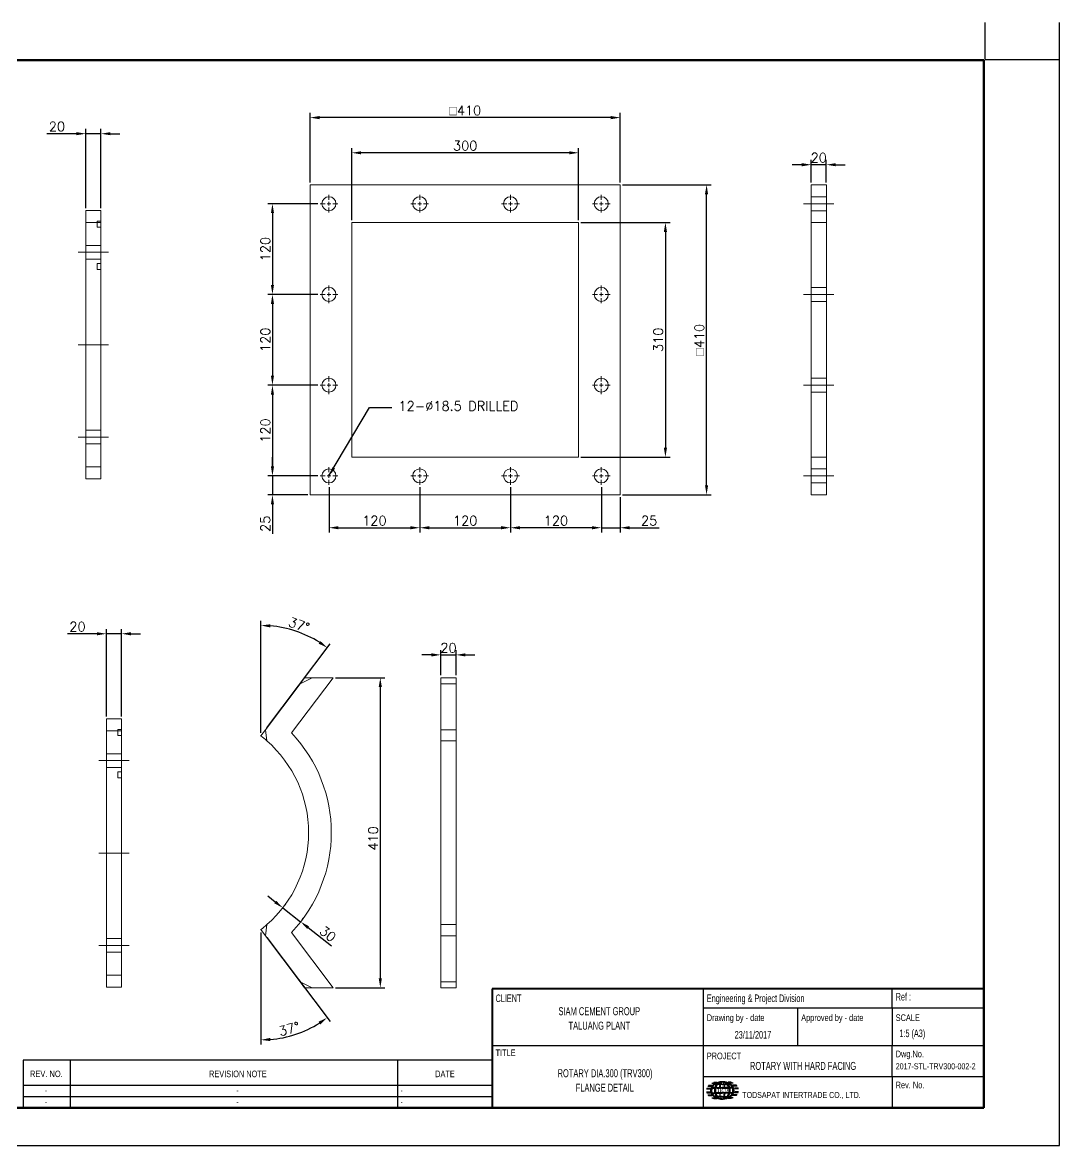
# Model space of a CAD drawing. Header units: millimetres. Extents: x -896 to 1204, y -265 to 1220.
# Drawn here: x -167 to 1204, y -265 to 1220 of the extents above; entities that cross this region are included whole.
import ezdxf

# ---------------------------------------------------------------- set-up
doc = ezdxf.new("R2010")
doc.units = ezdxf.units.MM
doc.header["$LTSCALE"] = 12
doc.header["$MEASUREMENT"] = 0
doc.header["$PDSIZE"] = -3
doc.linetypes.add('SLD-Center', pattern=[19.05, 15.24, -1.27, 1.27, -1.27])
doc.linetypes.add('SLD-Solid', pattern=[0])
doc.layers.get('0').update_dxf_attribs({"color": 6})
for name, color, linetype in [('Frame', 7, 'Continuous'), ('Frame-title', 6, 'Continuous'), ('Layer1', 5, 'Continuous'), ('Layer2', 1, 'Continuous'), ('SLD-0', 8, 'SLD-Solid'), ('text', 4, 'Continuous'), ('text-title', 7, 'Continuous')]:
    doc.layers.add(name, color=color, linetype=linetype)
doc.styles.add('SLDTEXTSTYLE1', font='TXT', dxfattribs={"width": 0.695402})
doc.styles.add('SLDTEXTSTYLE2', font='TXT', dxfattribs={"width": 0.7})
doc.styles.get("Standard").update_dxf_attribs({"font": 'romans.shx'})
doc.dimstyles.new('ISO-25', dxfattribs={"dimtxt": 2.5, "dimasz": 2.5, "dimexe": 1.25, "dimexo": 0.625, "dimtad": 1, "dimtxsty": 'Standard', "dimcen": 2.5, "dimadec": 0, "dimazin": 0, "dimtfac": 1, "dimtmove": 0, "dimatfit": 3, "dimfxl": 0, "dimarcsym": 0})

# ---------------------------------------------------------------- blocks, each defined once
blk = doc.blocks.new('A$C423238B9')
at = {"layer": 'Layer1'}
for p, q in [((10.2, 29), (17, 29)), ((10.2, 23.5), (17, 23.5)), ((10.3, 29.7), (17.2, 29.7)), ((10.3, 22.8), (17.2, 22.8)), ((10.6, 30.4), (17.4, 30.4)), ((10.6, 22), (17.4, 22)), ((12.8, 34.5), (19.6, 34.5)), ((13.4, 35.1), (20.1, 35.1)), ((14, 35.9), (20.8, 35.9)), ((20, 40.1), (26.3, 40.1)), ((21.7, 40.8), (27.8, 40.8)), ((23.8, 41.5), (29.5, 41.5)), ((56.4, 41.5), (50.7, 41.5)), ((58.5, 40.8), (52.4, 40.8)), ((60.2, 40.1), (53.9, 40.1)), ((66.2, 35.9), (59.4, 35.9)), ((66.9, 35.1), (60.1, 35.1)), ((67.4, 34.5), (60.6, 34.5)), ((69.6, 30.4), (62.8, 30.4)), ((69.6, 22), (62.8, 22)), ((69.9, 29.7), (63, 29.7)), ((69.9, 22.8), (63, 22.8)), ((70, 29), (63.2, 29)), ((70, 23.5), (63.2, 23.5)), ((12.8, 18), (19.6, 18)), ((13.4, 17.3), (20.1, 17.3)), ((14, 16.5), (20.8, 16.5)), ((20, 12.3), (26.3, 12.3)), ((21.7, 11.6), (27.8, 11.6)), ((23.8, 10.9), (29.5, 10.9)), ((56.4, 10.9), (50.7, 10.9)), ((58.5, 11.6), (52.4, 11.6)), ((60.2, 12.3), (53.9, 12.3)), ((66.2, 16.5), (59.4, 16.5)), ((66.9, 17.3), (60.1, 17.3)), ((67.4, 18), (60.6, 18))]:
    blk.add_line(p, q, dxfattribs=at)
at = {"layer": 'Layer2'}
for p, q in [((20.5, 30.7), (25.9, 30.7)), ((20.5, 21.7), (25.9, 21.7)), ((20.8, 31.5), (26.1, 31.5)), ((29.2, 37.3), (25.1, 37.3)), ((29.9, 38.1), (26, 38.1)), ((39.7, 30.7), (27.4, 30.7)), ((39.7, 21.7), (27.4, 21.7)), ((27.4, 21.7), (39.7, 21.7)), ((27.6, 31.5), (34.9, 31.5)), ((36, 37.3), (30.3, 37.3)), ((36.2, 38.1), (30.9, 38.1)), ((35.7, 31.5), (39.7, 31.5)), ((39.7, 37.3), (36.5, 37.3)), ((39.7, 38.1), (36.7, 38.1)), ((39.7, 38.1), (42.7, 38.1)), ((39.7, 37.3), (42.9, 37.3)), ((43.8, 31.5), (39.7, 31.5)), ((39.7, 30.7), (52.1, 30.7)), ((39.7, 21.7), (52.1, 21.7)), ((52.1, 21.7), (39.7, 21.7)), ((43.3, 38.1), (48.6, 38.1)), ((43.5, 37.3), (49.1, 37.3)), ((51.9, 31.5), (44.6, 31.5)), ((49.6, 38.1), (53.5, 38.1)), ((50.2, 37.3), (54.4, 37.3)), ((58.7, 31.5), (53.3, 31.5)), ((59, 30.7), (53.5, 30.7)), ((59, 21.7), (53.5, 21.7)), ((20.8, 20.9), (26.1, 20.9)), ((29.2, 15.1), (25.1, 15.1)), ((29.9, 14.3), (26, 14.3)), ((27.6, 20.9), (34.9, 20.9)), ((36, 15.1), (30.3, 15.1)), ((36.2, 14.3), (30.9, 14.3)), ((35.7, 20.9), (39.7, 20.9)), ((39.7, 15.1), (36.5, 15.1)), ((39.7, 14.3), (36.7, 14.3)), ((43.8, 20.9), (39.7, 20.9)), ((39.7, 15.1), (42.9, 15.1)), ((39.7, 14.3), (42.7, 14.3)), ((43.3, 14.3), (48.6, 14.3)), ((43.5, 15.1), (49.1, 15.1)), ((51.9, 20.9), (44.6, 20.9)), ((49.6, 14.3), (53.5, 14.3)), ((50.2, 15.1), (54.4, 15.1)), ((58.7, 20.9), (53.3, 20.9))]:
    blk.add_line(p, q, dxfattribs=at)
for major_axis, ratio, start_param, end_param in [((-20, 0), 0.81474, 9.753125299455156, 16.03631060663474), ((-20, 0), 0.81474, 10.239118, 16.522303), ((0, 16.3), 0.879437, 11.323922, 17.607107), ((0, 16.3), 0.879437, 10.7148782070303, 16.99806351420989), ((0, 16.3), 0.879437, 11.8099142296908, 18.09309953687039), ((-0.1, 16.3), 0.262552, 0.065545, 0.753571), ((0, -16.3), 0.314277, 2.385136, 3.069213), ((0, 16.3), 0.879437, 7.573286, 8.134678), ((0, 16.3), 0.879437, 7.103736, 7.525634), ((-0.1, 16.3), 0.262552, 0.817837, 1.240529), ((0, -16.3), 0.314277, 1.899144, 2.321042), ((-20, 0), 0.81474, 9.144082, 9.705474), ((20, 0), 0.81474, 10.239118, 10.995574), ((0, 16.3), 0.879437, 8.182329, 8.604227), ((0, 16.3), 0.879437, 2.385136, 3.141593), ((0, 16.3), 0.314277, 1.899144, 2.321042), ((0, 16.3), 0.314277, 2.385136, 3.069213), ((0.1, -16.3), 0.262552, 0.065545, 0.753571), ((0.1, -16.3), 0.262552, 0.817837, 1.240529), ((0, 16.3), 0.879437, 10.245329, 10.667227), ((-20, 0), 0.81474, 8.674533, 9.096431)]:
    blk.add_ellipse((39.7, 26.2), major_axis=major_axis, ratio=ratio, start_param=start_param, end_param=end_param, dxfattribs=at)
at = {"layer": 'Layer2', "extrusion": (0, 0, -1)}
blk.add_ellipse((39.7, 26.2), major_axis=(-22.2, 0), ratio=0.733333, dxfattribs=at)
for major_axis, ratio, start_param, end_param in [((0, 16.3), 0.787941, 7.573286, 13.856471), ((0, 16.3), 0.787941, 7.573286, 13.856471), ((0, 16.3), 0.787941, 5.526729, 11.809914), ((0, 16.3), 0.787941, 7.103736389987955, 13.38692169716754), ((0, 16.3), 0.787941, 7.103736389987955, 13.38692169716754), ((20, 0), 0.81474, 10.239118, 10.995574), ((0, -16.3), 0.314277, 2.385136, 3.069213), ((0.1, 16.3), 0.262552, 0.065545, 0.753571), ((20, 0), 0.81474, 9.144082, 9.705474), ((20, 0), 0.81474, 9.753125, 10.175023), ((0, 16.3), 0.787941, 10.714878, 11.27627), ((0, 16.3), 0.787941, 10.714878, 11.27627), ((0, 16.3), 0.787941, 11.323922, 11.74582), ((0, -16.3), 0.314277, 1.899144, 2.321042), ((0.1, 16.3), 0.262552, 0.817837, 1.240529), ((20, 0), 0.81474, 8.674533, 9.096431), ((0, 16.3), 0.787941, 10.245329, 10.667227), ((0, 16.3), 0.787941, 10.245329, 10.667227), ((0, 16.3), 0.787941, 8.668322, 10.181234), ((0, 16.3), 0.787941, 8.668322, 10.181234), ((-0.1, -16.3), 0.262552, 0.817837, 1.240529), ((-0.1, -16.3), 0.262552, 0.065545, 0.753571), ((-20, 0), 0.81474, 10.239118, 10.995574), ((0, 16.3), 0.314277, 2.385136, 3.069213), ((0, 16.3), 0.314277, 1.899144, 2.321042), ((0, 16.3), 0.787941, 8.182329, 8.604227), ((0, 16.3), 0.787941, 8.182329, 8.604227)]:
    blk.add_ellipse((39.7, 26.2), major_axis=major_axis, ratio=ratio, start_param=start_param, end_param=end_param, dxfattribs=at)
at = {"layer": 'text', "color": 5, "insert": (40.1, 26.3), "char_height": 5.933, "attachment_point": 5}
blk.add_mtext('{\\fTimes New Roman|b0|i0|c0|p18;TICO}', dxfattribs=at)
blk = doc.blocks.new('SW_NOTE_46')
at = {"color": 0, "linetype": 'Continuous', "lineweight": 0, "char_height": 2.1167, "attachment_point": 2, "style": 'SLDTEXTSTYLE2'}
for s, insert in [('SIAM CEMENT GROUP', (11.38, 2.73)), ('TALUANG PLANT', (11.4, -1.09))]:
    blk.add_mtext(s, dxfattribs=dict(at, insert=insert))
blk = doc.blocks.new('*D39')
at = {"color": 0, "linetype": 'SLD-Solid', "lineweight": -2}
for p, q in [((-95.8, 1072.9), (-134.8, 1072.9)), ((-83.3, 974.6), (-83.3, 1079.2)), ((-63.3, 1072.9), (-83.3, 1072.9)), ((-63.3, 974.6), (-63.3, 1079.2)), ((-50.8, 1072.9), (-38.3, 1072.9))]:
    blk.add_line(p, q, dxfattribs=at)
at = {"color": 0, "linetype": 'SLD-Solid'}
for points in [[(-95.8, 1075), (-95.8, 1070.9), (-83.3, 1072.9)], [(-50.8, 1075), (-50.8, 1070.9), (-63.3, 1072.9)]]:
    blk.add_solid(points, dxfattribs=at)
at = {"layer": 'Defpoints', "color": 0, "linetype": 'SLD-Solid'}
for p in [(-83.3, 1072.9), (-83.3, 971.4), (-63.3, 971.4)]:
    blk.add_point(p, dxfattribs=at)
at = {"color": 7, "linetype": 'SLD-Solid', "lineweight": 0, "insert": (-121.5, 1088.6), "char_height": 12.5, "attachment_point": 2}
blk.add_mtext('20', dxfattribs=at)
blk = doc.blocks.new('*D47')
at = {"color": 0, "linetype": 'SLD-Solid', "lineweight": -2}
for p, q in [((-56.1, 302.4), (-56.1, 417.9)), ((-36.1, 302.4), (-36.1, 417.9)), ((-68.6, 411.7), (-107.6, 411.7)), ((-36.1, 411.7), (-56.1, 411.7)), ((-23.6, 411.7), (-11.1, 411.7))]:
    blk.add_line(p, q, dxfattribs=at)
at = {"color": 0, "linetype": 'SLD-Solid'}
for points in [[(-68.6, 413.8), (-68.6, 409.6), (-56.1, 411.7)], [(-23.6, 413.8), (-23.6, 409.6), (-36.1, 411.7)]]:
    blk.add_solid(points, dxfattribs=at)
at = {"layer": 'Defpoints', "color": 0, "linetype": 'SLD-Solid'}
for p in [(-36.1, 411.7), (-56.1, 299.3), (-36.1, 299.3)]:
    blk.add_point(p, dxfattribs=at)
at = {"color": 7, "linetype": 'SLD-Solid', "lineweight": 0, "insert": (-94.3, 427.3), "char_height": 12.5, "attachment_point": 2}
blk.add_mtext('20', dxfattribs=at)
blk = doc.blocks.new('*D48')
at = {"color": 0, "linetype": 'SLD-Solid', "lineweight": -2}
for p, q in [((213.2, 1008.5), (213.2, 1100.4)), ((623.2, 1008.5), (623.2, 1100.4)), ((610.7, 1094.2), (225.7, 1094.2))]:
    blk.add_line(p, q, dxfattribs=at)
at = {"color": 0, "linetype": 'SLD-Solid'}
for points in [[(225.7, 1096.3), (225.7, 1092.1), (213.2, 1094.2)], [(610.7, 1096.3), (610.7, 1092.1), (623.2, 1094.2)]]:
    blk.add_solid(points, dxfattribs=at)
at = {"layer": 'Defpoints', "color": 0, "linetype": 'SLD-Solid'}
for p in [(213.2, 1094.2), (213.2, 1005.4), (623.2, 1005.4)]:
    blk.add_point(p, dxfattribs=at)
at = {"color": 7, "linetype": 'SLD-Solid', "lineweight": 0, "insert": (418.2, 1109.9), "char_height": 12.5, "attachment_point": 2}
blk.add_mtext('{\\fGDT;o}410', dxfattribs=at)
blk = doc.blocks.new('*D49')
at = {"color": 0, "linetype": 'SLD-Solid', "lineweight": -2}
for p, q in [((268.2, 958.5), (268.2, 1053.9)), ((555.7, 1047.7), (280.7, 1047.7)), ((568.2, 958.5), (568.2, 1053.9))]:
    blk.add_line(p, q, dxfattribs=at)
at = {"color": 0, "linetype": 'SLD-Solid'}
for points in [[(280.7, 1049.7), (280.7, 1045.6), (268.2, 1047.7)], [(555.7, 1049.7), (555.7, 1045.6), (568.2, 1047.7)]]:
    blk.add_solid(points, dxfattribs=at)
at = {"layer": 'Defpoints', "color": 0, "linetype": 'SLD-Solid'}
for p in [(268.2, 1047.7), (268.2, 955.4), (568.2, 955.4)]:
    blk.add_point(p, dxfattribs=at)
at = {"color": 7, "linetype": 'SLD-Solid', "lineweight": 0, "insert": (418.2, 1063.3), "char_height": 12.5, "attachment_point": 2}
blk.add_mtext('300', dxfattribs=at)
blk = doc.blocks.new('*D50')
at = {"color": 0, "linetype": 'SLD-Solid', "lineweight": -2}
for p, q in [((571.3, 955.4), (689.1, 955.4)), ((682.9, 942.9), (682.9, 657.9)), ((571.3, 645.4), (689.1, 645.4))]:
    blk.add_line(p, q, dxfattribs=at)
at = {"color": 0, "linetype": 'SLD-Solid'}
for points in [[(680.8, 942.9), (685, 942.9), (682.9, 955.4)], [(680.8, 657.9), (685, 657.9), (682.9, 645.4)]]:
    blk.add_solid(points, dxfattribs=at)
at = {"layer": 'Defpoints', "color": 0, "linetype": 'SLD-Solid'}
for p in [(568.2, 955.4), (568.2, 645.4), (682.9, 645.4)]:
    blk.add_point(p, dxfattribs=at)
at = {"color": 7, "linetype": 'SLD-Solid', "lineweight": 0, "insert": (667.2, 800.4), "char_height": 12.5, "attachment_point": 2, "rotation": 90}
blk.add_mtext('310', dxfattribs=at)
blk = doc.blocks.new('*D51')
at = {"color": 0, "linetype": 'SLD-Solid', "lineweight": -2}
for p, q in [((598.2, 605.5), (598.2, 545.6)), ((623.2, 592.3), (623.2, 545.6)), ((585.7, 551.9), (573.2, 551.9)), ((598.2, 551.9), (623.2, 551.9)), ((635.7, 551.9), (674.7, 551.9))]:
    blk.add_line(p, q, dxfattribs=at)
at = {"color": 0, "linetype": 'SLD-Solid'}
for points in [[(585.7, 554), (585.7, 549.8), (598.2, 551.9)], [(635.7, 554), (635.7, 549.8), (623.2, 551.9)]]:
    blk.add_solid(points, dxfattribs=at)
at = {"layer": 'Defpoints', "color": 0, "linetype": 'SLD-Solid'}
for p in [(598.2, 608.6), (623.2, 595.4), (598.2, 551.9)]:
    blk.add_point(p, dxfattribs=at)
at = {"color": 7, "linetype": 'SLD-Solid', "lineweight": 0, "insert": (661.4, 567.5), "char_height": 12.5, "attachment_point": 2}
blk.add_mtext('25', dxfattribs=at)
blk = doc.blocks.new('*D52')
at = {"color": 0, "linetype": 'SLD-Solid', "lineweight": -2}
for p, q in [((163.4, 632.9), (163.4, 645.4)), ((223.3, 620.4), (157.2, 620.4)), ((163.4, 620.4), (163.4, 595.4)), ((210.1, 595.4), (157.2, 595.4)), ((163.4, 582.9), (163.4, 543.9))]:
    blk.add_line(p, q, dxfattribs=at)
at = {"color": 0, "linetype": 'SLD-Solid'}
for points in [[(161.4, 632.9), (165.5, 632.9), (163.4, 620.4)], [(161.4, 582.9), (165.5, 582.9), (163.4, 595.4)]]:
    blk.add_solid(points, dxfattribs=at)
at = {"layer": 'Defpoints', "color": 0, "linetype": 'SLD-Solid'}
for p in [(226.4, 620.4), (163.4, 595.4), (213.2, 595.4)]:
    blk.add_point(p, dxfattribs=at)
at = {"color": 7, "linetype": 'SLD-Solid', "lineweight": 0, "insert": (147.8, 557.1), "char_height": 12.5, "attachment_point": 2, "rotation": 90}
blk.add_mtext('25', dxfattribs=at)
blk = doc.blocks.new('*D53')
at = {"color": 0, "linetype": 'SLD-Solid', "lineweight": -2}
for p, q in [((478.2, 605.5), (478.2, 545.6)), ((598.2, 605.5), (598.2, 545.6)), ((585.7, 551.9), (490.7, 551.9))]:
    blk.add_line(p, q, dxfattribs=at)
at = {"color": 0, "linetype": 'SLD-Solid'}
for points in [[(490.7, 554), (490.7, 549.8), (478.2, 551.9)], [(585.7, 554), (585.7, 549.8), (598.2, 551.9)]]:
    blk.add_solid(points, dxfattribs=at)
at = {"layer": 'Defpoints', "color": 0, "linetype": 'SLD-Solid'}
for p in [(478.2, 608.6), (598.2, 608.6), (478.2, 551.9)]:
    blk.add_point(p, dxfattribs=at)
at = {"color": 7, "linetype": 'SLD-Solid', "lineweight": 0, "insert": (538.2, 567.5), "char_height": 12.5, "attachment_point": 2}
blk.add_mtext('120', dxfattribs=at)
blk = doc.blocks.new('*D54')
at = {"color": 0, "linetype": 'SLD-Solid', "lineweight": -2}
for p, q in [((358.2, 605.5), (358.2, 545.6)), ((478.2, 605.5), (478.2, 545.6)), ((370.7, 551.9), (465.7, 551.9))]:
    blk.add_line(p, q, dxfattribs=at)
at = {"color": 0, "linetype": 'SLD-Solid'}
for points in [[(370.7, 554), (370.7, 549.8), (358.2, 551.9)], [(465.7, 554), (465.7, 549.8), (478.2, 551.9)]]:
    blk.add_solid(points, dxfattribs=at)
at = {"layer": 'Defpoints', "color": 0, "linetype": 'SLD-Solid'}
for p in [(358.2, 608.6), (478.2, 608.6), (478.2, 551.9)]:
    blk.add_point(p, dxfattribs=at)
at = {"color": 7, "linetype": 'SLD-Solid', "lineweight": 0, "insert": (418.2, 567.5), "char_height": 12.5, "attachment_point": 2}
blk.add_mtext('120', dxfattribs=at)
blk = doc.blocks.new('*D55')
at = {"color": 0, "linetype": 'SLD-Solid', "lineweight": -2}
for p, q in [((238.2, 605.5), (238.2, 545.6)), ((358.2, 605.5), (358.2, 545.6)), ((250.7, 551.9), (345.7, 551.9))]:
    blk.add_line(p, q, dxfattribs=at)
at = {"color": 0, "linetype": 'SLD-Solid'}
for points in [[(250.7, 554), (250.7, 549.8), (238.2, 551.9)], [(345.7, 554), (345.7, 549.8), (358.2, 551.9)]]:
    blk.add_solid(points, dxfattribs=at)
at = {"layer": 'Defpoints', "color": 0, "linetype": 'SLD-Solid'}
for p in [(238.2, 608.6), (358.2, 608.6), (358.2, 551.9)]:
    blk.add_point(p, dxfattribs=at)
at = {"color": 7, "linetype": 'SLD-Solid', "lineweight": 0, "insert": (298.2, 567.5), "char_height": 12.5, "attachment_point": 2}
blk.add_mtext('120', dxfattribs=at)
blk = doc.blocks.new('*D56')
at = {"color": 0, "linetype": 'SLD-Solid', "lineweight": -2}
for p, q in [((223.3, 740.4), (157.2, 740.4)), ((163.4, 727.9), (163.4, 632.9)), ((223.3, 620.4), (157.2, 620.4))]:
    blk.add_line(p, q, dxfattribs=at)
at = {"color": 0, "linetype": 'SLD-Solid'}
for points in [[(161.4, 727.9), (165.5, 727.9), (163.4, 740.4)], [(161.4, 632.9), (165.5, 632.9), (163.4, 620.4)]]:
    blk.add_solid(points, dxfattribs=at)
at = {"layer": 'Defpoints', "color": 0, "linetype": 'SLD-Solid'}
for p in [(226.4, 740.4), (163.4, 620.4), (226.4, 620.4)]:
    blk.add_point(p, dxfattribs=at)
at = {"color": 7, "linetype": 'SLD-Solid', "lineweight": 0, "insert": (147.8, 680.4), "char_height": 12.5, "attachment_point": 2, "rotation": 90}
blk.add_mtext('120', dxfattribs=at)
blk = doc.blocks.new('*D57')
at = {"color": 0, "linetype": 'SLD-Solid', "lineweight": -2}
for p, q in [((223.3, 860.4), (157.2, 860.4)), ((163.4, 847.9), (163.4, 752.9)), ((223.3, 740.4), (157.2, 740.4))]:
    blk.add_line(p, q, dxfattribs=at)
at = {"color": 0, "linetype": 'SLD-Solid'}
for points in [[(161.4, 847.9), (165.5, 847.9), (163.4, 860.4)], [(161.4, 752.9), (165.5, 752.9), (163.4, 740.4)]]:
    blk.add_solid(points, dxfattribs=at)
at = {"layer": 'Defpoints', "color": 0, "linetype": 'SLD-Solid'}
for p in [(226.4, 860.4), (163.4, 740.4), (226.4, 740.4)]:
    blk.add_point(p, dxfattribs=at)
at = {"color": 7, "linetype": 'SLD-Solid', "lineweight": 0, "insert": (147.8, 800.4), "char_height": 12.5, "attachment_point": 2, "rotation": 90}
blk.add_mtext('120', dxfattribs=at)
blk = doc.blocks.new('*D58')
at = {"color": 0, "linetype": 'SLD-Solid', "lineweight": -2}
for p, q in [((223.3, 980.4), (157.2, 980.4)), ((163.4, 967.9), (163.4, 872.9)), ((223.3, 860.4), (157.2, 860.4))]:
    blk.add_line(p, q, dxfattribs=at)
at = {"color": 0, "linetype": 'SLD-Solid'}
for points in [[(161.4, 967.9), (165.5, 967.9), (163.4, 980.4)], [(161.4, 872.9), (165.5, 872.9), (163.4, 860.4)]]:
    blk.add_solid(points, dxfattribs=at)
at = {"layer": 'Defpoints', "color": 0, "linetype": 'SLD-Solid'}
for p in [(226.4, 980.4), (163.4, 860.4), (226.4, 860.4)]:
    blk.add_point(p, dxfattribs=at)
at = {"color": 7, "linetype": 'SLD-Solid', "lineweight": 0, "insert": (147.8, 920.4), "char_height": 12.5, "attachment_point": 2, "rotation": 90}
blk.add_mtext('120', dxfattribs=at)
blk = doc.blocks.new('SW_CENTERMARKSYMBOL_32')
at = {"color": 0, "linetype": 'SLD-Solid', "lineweight": 0}
for p, q in [((-1, 0), (-2.35, 0)), ((0, 0), (-0.5, 0)), ((0, 1), (0, 2.35)), ((0, 0), (0, 0.5)), ((0, 0), (0, -0.5)), ((0, 0), (0.5, 0)), ((1, 0), (2.35, 0)), ((0, -1), (0, -2.35))]:
    blk.add_line(p, q, dxfattribs=at)
blk = doc.blocks.new('SW_CENTERMARKSYMBOL_33')
at = {"color": 0, "linetype": 'SLD-Solid', "lineweight": 0}
for p, q in [((-1, 0), (-2.35, 0)), ((0, 0), (-0.5, 0)), ((0, 1), (0, 2.35)), ((0, 0), (0, 0.5)), ((0, 0), (0, -0.5)), ((0, 0), (0.5, 0)), ((1, 0), (2.35, 0)), ((0, -1), (0, -2.35))]:
    blk.add_line(p, q, dxfattribs=at)
blk = doc.blocks.new('SW_CENTERMARKSYMBOL_34')
at = {"color": 0, "linetype": 'SLD-Solid', "lineweight": 0}
for p, q in [((-1, 0), (-2.35, 0)), ((0, 0), (-0.5, 0)), ((0, 1), (0, 2.35)), ((0, 0), (0, 0.5)), ((0, 0), (0, -0.5)), ((0, 0), (0.5, 0)), ((1, 0), (2.35, 0)), ((0, -1), (0, -2.35))]:
    blk.add_line(p, q, dxfattribs=at)
blk = doc.blocks.new('SW_CENTERMARKSYMBOL_35')
at = {"color": 0, "linetype": 'SLD-Solid', "lineweight": 0}
for p, q in [((-1, 0), (-2.35, 0)), ((0, 0), (-0.5, 0)), ((0, 1), (0, 2.35)), ((0, 0), (0, 0.5)), ((0, 0), (0, -0.5)), ((0, 0), (0.5, 0)), ((1, 0), (2.35, 0)), ((0, -1), (0, -2.35))]:
    blk.add_line(p, q, dxfattribs=at)
blk = doc.blocks.new('SW_CENTERMARKSYMBOL_36')
at = {"color": 0, "linetype": 'SLD-Solid', "lineweight": 0}
for p, q in [((-1, 0), (-2.35, 0)), ((0, 0), (-0.5, 0)), ((0, 1), (0, 2.35)), ((0, 0), (0, 0.5)), ((0, 0), (0, -0.5)), ((0, 0), (0.5, 0)), ((1, 0), (2.35, 0)), ((0, -1), (0, -2.35))]:
    blk.add_line(p, q, dxfattribs=at)
blk = doc.blocks.new('SW_CENTERMARKSYMBOL_37')
at = {"color": 0, "linetype": 'SLD-Solid', "lineweight": 0}
for p, q in [((-1, 0), (-2.35, 0)), ((0, 0), (-0.5, 0)), ((0, 1), (0, 2.35)), ((0, 0), (0, 0.5)), ((0, 0), (0, -0.5)), ((0, 0), (0.5, 0)), ((1, 0), (2.35, 0)), ((0, -1), (0, -2.35))]:
    blk.add_line(p, q, dxfattribs=at)
blk = doc.blocks.new('SW_CENTERMARKSYMBOL_38')
at = {"color": 0, "linetype": 'SLD-Solid', "lineweight": 0}
for p, q in [((-1, 0), (-2.35, 0)), ((0, 0), (-0.5, 0)), ((0, 1), (0, 2.35)), ((0, 0), (0, 0.5)), ((0, 0), (0, -0.5)), ((0, 0), (0.5, 0)), ((1, 0), (2.35, 0)), ((0, -1), (0, -2.35))]:
    blk.add_line(p, q, dxfattribs=at)
blk = doc.blocks.new('SW_CENTERMARKSYMBOL_39')
at = {"color": 0, "linetype": 'SLD-Solid', "lineweight": 0}
for p, q in [((-1, 0), (-2.35, 0)), ((0, 0), (-0.5, 0)), ((0, 1), (0, 2.35)), ((0, 0), (0, 0.5)), ((0, 0), (0, -0.5)), ((0, 0), (0.5, 0)), ((1, 0), (2.35, 0)), ((0, -1), (0, -2.35))]:
    blk.add_line(p, q, dxfattribs=at)
blk = doc.blocks.new('SW_CENTERMARKSYMBOL_40')
at = {"color": 0, "linetype": 'SLD-Solid', "lineweight": 0}
for p, q in [((-1, 0), (-2.35, 0)), ((0, 0), (-0.5, 0)), ((0, 1), (0, 2.35)), ((0, 0), (0, 0.5)), ((0, 0), (0, -0.5)), ((0, 0), (0.5, 0)), ((1, 0), (2.35, 0)), ((0, -1), (0, -2.35))]:
    blk.add_line(p, q, dxfattribs=at)
blk = doc.blocks.new('SW_CENTERMARKSYMBOL_41')
at = {"color": 0, "linetype": 'SLD-Solid', "lineweight": 0}
for p, q in [((-1, 0), (-2.35, 0)), ((0, 0), (-0.5, 0)), ((0, 1), (0, 2.35)), ((0, 0), (0, 0.5)), ((0, 0), (0, -0.5)), ((0, 0), (0.5, 0)), ((1, 0), (2.35, 0)), ((0, -1), (0, -2.35))]:
    blk.add_line(p, q, dxfattribs=at)
blk = doc.blocks.new('SW_CENTERMARKSYMBOL_42')
at = {"color": 0, "linetype": 'SLD-Solid', "lineweight": 0}
for p, q in [((-1, 0), (-2.35, 0)), ((0, 0), (-0.5, 0)), ((0, 1), (0, 2.35)), ((0, 0), (0, 0.5)), ((0, 0), (0, -0.5)), ((0, 0), (0.5, 0)), ((1, 0), (2.35, 0)), ((0, -1), (0, -2.35))]:
    blk.add_line(p, q, dxfattribs=at)
blk = doc.blocks.new('SW_CENTERMARKSYMBOL_43')
at = {"color": 0, "linetype": 'SLD-Solid', "lineweight": 0}
for p, q in [((-1, 0), (-2.35, 0)), ((0, 0), (-0.5, 0)), ((0, 1), (0, 2.35)), ((0, 0), (0, 0.5)), ((0, 0), (0, -0.5)), ((0, 0), (0.5, 0)), ((1, 0), (2.35, 0)), ((0, -1), (0, -2.35))]:
    blk.add_line(p, q, dxfattribs=at)
blk = doc.blocks.new('*D59')
at = {"color": 0, "linetype": 'SLD-Solid', "lineweight": -2}
for p, q in [((863.1, 1031.9), (850.6, 1031.9)), ((875.6, 1008.5), (875.6, 1038.2)), ((895.6, 1031.9), (875.6, 1031.9)), ((895.6, 1008.5), (895.6, 1038.2)), ((908.1, 1031.9), (920.6, 1031.9))]:
    blk.add_line(p, q, dxfattribs=at)
at = {"color": 0, "linetype": 'SLD-Solid'}
for points in [[(863.1, 1034), (863.1, 1029.8), (875.6, 1031.9)], [(908.1, 1034), (908.1, 1029.8), (895.6, 1031.9)]]:
    blk.add_solid(points, dxfattribs=at)
at = {"layer": 'Defpoints', "color": 0, "linetype": 'SLD-Solid'}
for p in [(875.6, 1031.9), (875.6, 1005.4), (895.6, 1005.4)]:
    blk.add_point(p, dxfattribs=at)
at = {"color": 7, "linetype": 'SLD-Solid', "lineweight": 0, "insert": (885.6, 1047.5), "char_height": 12.5, "attachment_point": 2}
blk.add_mtext('20', dxfattribs=at)
blk = doc.blocks.new('*D60')
at = {"color": 0, "linetype": 'SLD-Solid', "lineweight": -2}
for p, q in [((148, 16.9), (148, -131.6)), ((156, 10), (239.6, -101))]:
    blk.add_line(p, q, dxfattribs=at)
blk.add_arc((148, 20.5), 145.9, 274.9117, 302.0883, dxfattribs=at)
at = {"color": 0, "linetype": 'SLD-Solid'}
for points in [[(224.3, -101.3), (226.7, -104.8), (235.8, -96)], [(160.6, -126.9), (160.4, -122.7), (148, -125.3)]]:
    blk.add_solid(points, dxfattribs=at)
at = {"layer": 'Defpoints', "color": 0, "linetype": 'SLD-Solid'}
for p in [(148, 20.5), (148, 20.5), (148, 20), (154.1, 12.5), (208.9, -112)]:
    blk.add_point(p, dxfattribs=at)
at = {"color": 7, "linetype": 'SLD-Solid', "lineweight": 0, "insert": (170.5, -108.4), "char_height": 12.5, "attachment_point": 1, "rotation": 15.3473}
blk.add_mtext('37°', dxfattribs=at)
blk = doc.blocks.new('*D61')
at = {"color": 0, "linetype": 'SLD-Solid', "lineweight": -2}
for p, q in [((148, 280.9), (148, 428.9)), ((155.9, 287.2), (239.6, 398.3))]:
    blk.add_line(p, q, dxfattribs=at)
blk.add_arc((148, 276.8), 145.9, 57.9095, 85.0905, dxfattribs=at)
at = {"color": 0, "linetype": 'SLD-Solid'}
for points in [[(160.4, 420.1), (160.6, 424.2), (148, 422.7)], [(226.7, 402.1), (224.4, 398.7), (235.9, 393.3)]]:
    blk.add_solid(points, dxfattribs=at)
at = {"layer": 'Defpoints', "color": 0, "linetype": 'SLD-Solid'}
for p in [(208.9, 409.4), (154.1, 284.7), (148, 277.8), (148, 276.8), (148, 276.8)]:
    blk.add_point(p, dxfattribs=at)
at = {"color": 7, "linetype": 'SLD-Solid', "lineweight": 0, "insert": (187.4, 433.9), "char_height": 12.5, "attachment_point": 1, "rotation": 341.5}
blk.add_mtext('37°', dxfattribs=at)
blk = doc.blocks.new('*D62')
at = {"color": 0, "linetype": 'SLD-Solid', "lineweight": -2}
for p, q in [((246.7, 353.6), (312.2, 353.6)), ((306, 341.1), (306, -43.9)), ((246.7, -56.4), (312.2, -56.4))]:
    blk.add_line(p, q, dxfattribs=at)
at = {"color": 0, "linetype": 'SLD-Solid'}
for points in [[(303.9, 341.1), (308.1, 341.1), (306, 353.6)], [(303.9, -43.9), (308.1, -43.9), (306, -56.4)]]:
    blk.add_solid(points, dxfattribs=at)
at = {"layer": 'Defpoints', "color": 0, "linetype": 'SLD-Solid'}
for p in [(243.5, 353.6), (243.5, -56.4), (306, -56.4)]:
    blk.add_point(p, dxfattribs=at)
at = {"color": 7, "linetype": 'SLD-Solid', "lineweight": 0, "insert": (290.4, 141.1), "char_height": 12.5, "attachment_point": 2, "rotation": 90}
blk.add_mtext('410', dxfattribs=at)
blk = doc.blocks.new('*D63')
at = {"color": 0, "linetype": 'SLD-Solid', "lineweight": -2}
for p, q in [((167.2, 57), (157.3, 64.7)), ((177.1, 49.3), (200.7, 30.9)), ((179, 51.8), (180.9, 54.2)), ((202.6, 33.3), (204.6, 35.8)), ((210.6, 23.2), (241.3, -0.8))]:
    blk.add_line(p, q, dxfattribs=at)
at = {"color": 0, "linetype": 'SLD-Solid'}
for points in [[(168.5, 58.6), (165.9, 55.4), (177.1, 49.3)], [(211.9, 24.8), (209.3, 21.5), (200.7, 30.9)]]:
    blk.add_solid(points, dxfattribs=at)
at = {"layer": 'Defpoints', "color": 0, "linetype": 'SLD-Solid'}
for p in [(177.1, 49.3), (200.7, 30.9), (200.7, 30.9)]:
    blk.add_point(p, dxfattribs=at)
at = {"color": 7, "linetype": 'SLD-Solid', "lineweight": 0, "insert": (240.5, 19.7), "char_height": 12.5, "attachment_point": 2, "rotation": 322.0482}
blk.add_mtext('30', dxfattribs=at)
blk = doc.blocks.new('*D64')
at = {"color": 0, "linetype": 'SLD-Solid', "lineweight": -2}
for p, q in [((386.1, 356.8), (386.1, 390)), ((406.1, 356.8), (406.1, 390)), ((373.6, 383.8), (361.1, 383.8)), ((386.1, 383.8), (406.1, 383.8)), ((418.6, 383.8), (431.1, 383.8))]:
    blk.add_line(p, q, dxfattribs=at)
at = {"color": 0, "linetype": 'SLD-Solid'}
for points in [[(373.6, 385.9), (373.6, 381.7), (386.1, 383.8)], [(418.6, 385.9), (418.6, 381.7), (406.1, 383.8)]]:
    blk.add_solid(points, dxfattribs=at)
at = {"layer": 'Defpoints', "color": 0, "linetype": 'SLD-Solid'}
for p in [(406.1, 383.8), (386.1, 353.6), (406.1, 353.6)]:
    blk.add_point(p, dxfattribs=at)
at = {"color": 7, "linetype": 'SLD-Solid', "lineweight": 0, "insert": (396.1, 399.4), "char_height": 12.5, "attachment_point": 2}
blk.add_mtext('20', dxfattribs=at)
blk = doc.blocks.new('*D65')
at = {"color": 0, "linetype": 'SLD-Solid', "lineweight": -2}
for p, q in [((626.3, 1005.4), (743.5, 1005.4)), ((737.3, 607.9), (737.3, 992.9)), ((626.3, 595.4), (743.5, 595.4))]:
    blk.add_line(p, q, dxfattribs=at)
at = {"color": 0, "linetype": 'SLD-Solid'}
for points in [[(735.2, 992.9), (739.3, 992.9), (737.3, 1005.4)], [(735.2, 607.9), (739.3, 607.9), (737.3, 595.4)]]:
    blk.add_solid(points, dxfattribs=at)
at = {"layer": 'Defpoints', "color": 0, "linetype": 'SLD-Solid'}
for p in [(623.2, 1005.4), (737.3, 1005.4), (623.2, 595.4)]:
    blk.add_point(p, dxfattribs=at)
at = {"color": 7, "linetype": 'SLD-Solid', "lineweight": 0, "insert": (721.5, 800.4), "char_height": 12.5, "attachment_point": 2, "rotation": 90}
blk.add_mtext('{\\fGDT;o}410', dxfattribs=at)

msp = doc.modelspace()

# ---------------------------------------------------------------- linework, layer by layer
at = {"color": 7, "linetype": 'SLD-Solid', "lineweight": 15}
for p, q in [((213.178, 1005.389), (213.178, 595.389)), ((623.178, 1005.389), (213.178, 1005.389)), ((623.178, 595.389), (623.178, 1005.389)), ((875.619, 595.389), (875.619, 1005.389)), ((895.619, 1005.389), (875.619, 1005.389)), ((895.619, 595.389), (895.619, 1005.389)), ((895.619, 989.639), (875.619, 989.639)), ((895.619, 989.639), (875.619, 989.639)), ((895.619, 989.639), (875.619, 989.639)), ((895.619, 989.639), (875.619, 989.639)), ((875.619, 971.139), (875.619, 989.639)), ((875.619, 971.139), (875.619, 989.639)), ((875.619, 971.139), (875.619, 989.639)), ((875.619, 971.139), (875.619, 989.639)), ((895.619, 971.139), (895.619, 989.639)), ((895.619, 971.139), (895.619, 989.639)), ((895.619, 971.139), (895.619, 989.639)), ((895.619, 971.139), (895.619, 989.639)), ((-83.293, 971.435), (-83.293, 616.435)), ((-63.293, 971.435), (-83.293, 971.435)), ((-83.293, 616.435), (-83.293, 971.435)), ((-63.293, 971.435), (-63.293, 616.435)), ((-63.293, 616.435), (-63.293, 971.435)), ((875.619, 971.139), (895.619, 971.139)), ((875.619, 971.139), (895.619, 971.139)), ((875.619, 971.139), (895.619, 971.139)), ((875.619, 971.139), (895.619, 971.139)), ((-63.293, 955.435), (-83.293, 955.435)), ((-83.293, 632.468), (-83.293, 955.401)), ((-63.293, 957.282), (-68.293, 957.282)), ((-68.293, 949.282), (-68.293, 957.282)), ((-63.293, 949.282), (-63.293, 957.282)), ((-63.293, 632.468), (-63.293, 955.401)), ((568.178, 955.389), (268.178, 955.389)), ((268.178, 955.389), (268.178, 645.389)), ((568.178, 645.389), (568.178, 955.389)), ((875.619, 955.389), (875.619, 645.389)), ((895.619, 955.389), (875.619, 955.389)), ((895.619, 645.389), (895.619, 955.389)), ((-68.293, 949.282), (-63.293, 949.282)), ((-63.293, 925.064), (-83.293, 925.064)), ((-63.293, 925.064), (-83.293, 925.064)), ((-83.293, 907.064), (-83.293, 925.064)), ((-83.293, 907.064), (-83.293, 925.064)), ((-63.293, 907.064), (-63.293, 925.064)), ((-63.293, 907.064), (-63.293, 925.064)), ((-83.293, 907.064), (-63.293, 907.064)), ((-83.293, 907.064), (-63.293, 907.064)), ((-63.293, 901.416), (-68.293, 901.416)), ((-68.293, 893.416), (-68.293, 901.416)), ((-68.293, 893.416), (-63.293, 893.416)), ((-63.293, 893.416), (-63.293, 901.416)), ((895.619, 869.639), (875.619, 869.639)), ((895.619, 869.639), (875.619, 869.639)), ((875.619, 851.139), (875.619, 869.639)), ((875.619, 869.639), (875.619, 851.139)), ((895.619, 869.639), (895.619, 851.139)), ((895.619, 851.139), (895.619, 869.639)), ((875.619, 851.139), (895.619, 851.139)), ((875.619, 851.139), (895.619, 851.139)), ((895.619, 749.639), (875.619, 749.639)), ((895.619, 749.639), (875.619, 749.639)), ((875.619, 749.639), (875.619, 731.139)), ((875.619, 731.139), (875.619, 749.639)), ((895.619, 749.639), (895.619, 731.139)), ((895.619, 731.139), (895.619, 749.639)), ((875.619, 731.139), (895.619, 731.139)), ((875.619, 731.139), (895.619, 731.139)), ((-63.293, 680.805), (-83.293, 680.805)), ((-63.293, 680.805), (-83.293, 680.805)), ((-83.293, 662.805), (-83.293, 680.805)), ((-83.293, 662.805), (-83.293, 680.805)), ((-63.293, 662.805), (-63.293, 680.805)), ((-63.293, 662.805), (-63.293, 680.805)), ((-83.293, 662.805), (-63.293, 662.805)), ((-83.293, 662.805), (-63.293, 662.805)), ((268.178, 645.389), (568.178, 645.389)), ((895.619, 645.389), (875.619, 645.389)), ((-83.293, 632.435), (-63.293, 632.435)), ((895.619, 629.639), (875.619, 629.639)), ((895.619, 629.639), (875.619, 629.639)), ((895.619, 629.639), (875.619, 629.639)), ((895.619, 629.639), (875.619, 629.639)), ((875.619, 629.639), (875.619, 611.139)), ((875.619, 629.639), (875.619, 611.139)), ((875.619, 629.639), (875.619, 611.139)), ((875.619, 629.639), (875.619, 611.139)), ((895.619, 629.639), (895.619, 611.139)), ((895.619, 629.639), (895.619, 611.139)), ((895.619, 629.639), (895.619, 611.139)), ((895.619, 629.639), (895.619, 611.139)), ((-63.293, 616.435), (-83.293, 616.435)), ((875.619, 611.139), (895.619, 611.139)), ((875.619, 611.139), (895.619, 611.139)), ((875.619, 611.139), (895.619, 611.139)), ((875.619, 611.139), (895.619, 611.139)), ((213.178, 595.389), (623.178, 595.389)), ((895.619, 595.389), (875.619, 595.389)), ((199.954, 345.648), (154.056, 284.738)), ((188.493, 280.589), (243.536, 353.634)), ((199.954, 345.648), (215.972, 353.634)), ((243.536, 353.634), (215.972, 353.634)), ((386.076, 353.634), (406.076, 353.634)), ((386.076, 345.648), (386.076, 353.634)), ((386.076, 345.648), (386.076, 284.738)), ((386.076, 345.648), (406.076, 345.648)), ((406.076, 345.648), (406.076, 353.634)), ((406.076, 345.648), (406.076, 284.738)), ((-56.092, -55.68), (-56.092, 299.32)), ((-56.092, 299.32), (-56.092, -55.68)), ((-36.092, 299.32), (-56.092, 299.32)), ((-36.092, 299.32), (-36.092, -55.68)), ((-36.092, -55.68), (-36.092, 299.32)), ((-36.092, 283.32), (-56.092, 283.32)), ((-56.092, -39.647), (-56.092, 283.286)), ((-36.092, 285.167), (-41.092, 285.167)), ((-41.092, 277.167), (-41.092, 285.167)), ((-36.092, 277.167), (-36.092, 285.167)), ((-36.092, -39.647), (-36.092, 283.286)), ((154.056, 284.738), (156.108, 270.133)), ((386.076, 284.738), (406.076, 284.738)), ((386.076, 270.133), (386.076, 284.738)), ((406.076, 284.738), (406.076, 270.133)), ((-41.092, 277.167), (-36.092, 277.167)), ((406.076, 270.133), (386.076, 270.133)), ((386.076, 270.133), (386.076, 27.068)), ((406.076, 270.133), (406.076, 27.068)), ((-36.092, 252.949), (-56.092, 252.949)), ((-36.092, 252.949), (-56.092, 252.949)), ((-56.092, 234.949), (-56.092, 252.949)), ((-56.092, 234.949), (-56.092, 252.949)), ((-36.092, 234.949), (-36.092, 252.949)), ((-36.092, 234.949), (-36.092, 252.949)), ((-56.092, 234.949), (-36.092, 234.949)), ((-56.092, 234.949), (-36.092, 234.949)), ((-36.092, 229.301), (-41.092, 229.301)), ((-41.092, 221.301), (-41.092, 229.301)), ((-36.092, 221.301), (-36.092, 229.301)), ((-41.092, 221.301), (-36.092, 221.301)), ((156.032, 27.068), (154.109, 12.458)), ((243.536, -56.366), (188.493, 16.679)), ((386.076, 27.068), (406.076, 27.068)), ((386.076, 12.458), (386.076, 27.068)), ((406.076, 27.068), (406.076, 12.458)), ((-36.092, 8.69), (-56.092, 8.69)), ((-36.092, 8.69), (-56.092, 8.69)), ((-56.092, -9.31), (-56.092, 8.69)), ((-56.092, -9.31), (-56.092, 8.69)), ((-36.092, -9.31), (-36.092, 8.69)), ((-36.092, -9.31), (-36.092, 8.69)), ((154.109, 12.458), (199.954, -48.38)), ((406.076, 12.458), (386.076, 12.458)), ((386.076, 12.458), (386.076, -48.38)), ((406.076, 12.458), (406.076, -48.38)), ((-56.092, -9.31), (-36.092, -9.31)), ((-56.092, -9.31), (-36.092, -9.31)), ((-56.092, -39.68), (-36.092, -39.68)), ((-56.092, -55.68), (-36.092, -55.68)), ((215.972, -56.366), (199.954, -48.38)), ((215.972, -56.366), (243.536, -56.366)), ((386.076, -48.38), (406.076, -48.38)), ((386.076, -56.366), (386.076, -48.38)), ((386.076, -56.366), (406.076, -56.366)), ((406.076, -56.366), (406.076, -48.38))]:
    msp.add_line(p, q, dxfattribs=at)
at = {"color": 7, "linetype": 'SLD-Center', "lineweight": 0}
for p, q in [((865.619, 980.389), (905.619, 980.389)), ((-93.293, 916.064), (-53.293, 916.064)), ((865.619, 860.389), (905.619, 860.389)), ((-53.293, 793.935), (-93.293, 793.935)), ((865.619, 740.389), (905.619, 740.389)), ((-93.293, 671.805), (-53.293, 671.805)), ((865.619, 620.389), (905.619, 620.389)), ((205.972, 353.634), (199.954, 345.648)), ((215.972, 353.634), (205.972, 353.634)), ((154.056, 284.738), (148.038, 276.752)), ((148.038, 276.752), (148.038, 277.792)), ((-66.092, 243.949), (-26.092, 243.949)), ((-26.092, 121.82), (-66.092, 121.82)), ((148.038, 20.516), (154.109, 12.458)), ((148.038, 20.516), (148.038, 20.032)), ((-66.092, -0.31), (-26.092, -0.31)), ((199.954, -48.38), (205.972, -56.366)), ((215.972, -56.366), (205.972, -56.366))]:
    msp.add_line(p, q, dxfattribs=at)
at = {"color": 7, "linetype": 'SLD-Solid', "lineweight": 15}
for centre in [(238.178, 980.389), (358.178, 980.389), (478.178, 980.389), (598.178, 980.389), (238.178, 860.389), (598.178, 860.389), (238.178, 740.389), (598.178, 740.389), (238.178, 620.389), (358.178, 620.389), (478.178, 620.389), (598.178, 620.389)]:
    msp.add_circle(centre, 9.25, dxfattribs=at)
at = {"color": 7, "linetype": 'SLD-Solid', "lineweight": 0}
for start, end in [(48.791277, 52.495064), (307.504936, 311.172509)]:
    msp.add_arc((49.712, 148.634), 161.5, start, end, dxfattribs=at)
at = {"color": 7, "linetype": 'SLD-Solid', "lineweight": 15}
for radius, start, end in [(161.5, 311.172509, 48.791277), (191.5, 316.444378, 43.555622)]:
    msp.add_arc((49.712, 148.634), radius, start, end, dxfattribs=at)
at = {"layer": 'Frame', "color": 179}
for p, q in [((1105.09, 1220.01), (1105.09, 1171.01)), ((1105.09, 1171.01), (1203.881, 1171.01))]:
    msp.add_line(p, q, dxfattribs=at)
at = {"layer": 'Frame-title', "color": 179}
for p, q in [((1203.881, -264.99), (1203.881, 1220.01)), ((-896.119, -264.99), (1203.881, -264.99))]:
    msp.add_line(p, q, dxfattribs=at)
at = {"layer": 'Frame-title', "lineweight": 60}
for p, q in [((1103.881, 1170.01), (-796.119, 1170.01)), ((1103.881, -214.99), (1103.881, 1170.01)), ((-796.119, -214.99), (1103.881, -214.99))]:
    msp.add_line(p, q, dxfattribs=at)
at = {"layer": 'Frame-title', "color": 6, "lineweight": 40}
for p, q in [((1103.881, -57.848), (453.881, -57.848)), ((453.881, -57.848), (453.881, -214.99))]:
    msp.add_line(p, q, dxfattribs=at)
at = {"layer": 'Frame-title', "color": 5}
for p, q in [((733.064, -132.848), (733.064, -57.848)), ((982.786, -82.848), (982.786, -57.848)), ((733.064, -82.848), (1103.881, -82.848)), ((857.925, -132.848), (857.925, -82.848)), ((982.786, -82.848), (982.786, -132.848)), ((453.881, -132.848), (1103.881, -132.848)), ((733.064, -214.99), (733.064, -132.848)), ((733.064, -132.848), (1103.881, -132.848)), ((982.786, -173.919), (982.786, -132.848)), ((733.064, -173.919), (1103.881, -173.919)), ((982.786, -173.919), (982.786, -214.99))]:
    msp.add_line(p, q, dxfattribs=at)
at = {"layer": 'Frame-title', "color": 4}
for p, q in [((453.881, -152.259), (-166.119, -152.259)), ((-166.119, -152.259), (-166.119, -214.99)), ((-103.619, -214.99), (-103.619, -152.259)), ((328.881, -152.259), (328.881, -214.99)), ((453.881, -214.99), (453.881, -152.259)), ((-166.119, -184.99), (453.881, -184.99)), ((-166.119, -199.99), (453.881, -199.99)), ((-166.119, -214.99), (453.881, -214.99)), ((-166.119, -214.99), (453.881, -214.99))]:
    msp.add_line(p, q, dxfattribs=at)

# ---------------------------------------------------------------- block references
at = {"color": 7, "linetype": 'Continuous', "lineweight": 0, "xscale": 4.999999999999999, "yscale": 4.999999999999999, "zscale": 4.999999999999999}
for name, p in [('SW_CENTERMARKSYMBOL_32', (238.178, 980.389)), ('SW_CENTERMARKSYMBOL_33', (358.178, 980.389)), ('SW_CENTERMARKSYMBOL_35', (478.178, 980.389)), ('SW_CENTERMARKSYMBOL_34', (598.178, 980.389)), ('SW_CENTERMARKSYMBOL_42', (238.178, 860.389)), ('SW_CENTERMARKSYMBOL_43', (598.178, 860.389)), ('SW_CENTERMARKSYMBOL_38', (238.178, 740.389)), ('SW_CENTERMARKSYMBOL_39', (598.178, 740.389)), ('SW_CENTERMARKSYMBOL_41', (238.178, 620.389)), ('SW_CENTERMARKSYMBOL_40', (358.178, 620.389)), ('SW_CENTERMARKSYMBOL_37', (478.178, 620.389)), ('SW_CENTERMARKSYMBOL_36', (598.178, 620.389)), ('SW_NOTE_46', (538.572, -95.742))]:
    msp.add_blockref(name, p, dxfattribs=at)
at = {"color": 7, "linetype": 'Continuous', "xscale": 0.7036848958159679, "yscale": 0.7036848958159679, "zscale": 0.7036848958159679}
msp.add_blockref('A$C423238B9', (730.158, -210.586), dxfattribs=at)

# ---------------------------------------------------------------- texts
at = {"color": 7, "linetype": 'SLD-Solid', "lineweight": 0, "insert": (330.101, 719.12), "char_height": 12.5, "attachment_point": 1}
msp.add_mtext('12-∅18.5 DRILLED', dxfattribs=at)
at = {"color": 7, "linetype": 'Continuous', "lineweight": 0, "style": 'SLDTEXTSTYLE2'}
for s, insert, char_height, attachment_point in [('23/11/2017', (798.596, -113.513), 10, 2), ('ROTARY WITH HARD FACING', (794.657, -154.43), 10.58333, 1), ('2017-STL-TRV300-002-2', (987.327, -156.212), 8, 1)]:
    msp.add_mtext(s, dxfattribs=dict(at, insert=insert, char_height=char_height, attachment_point=attachment_point))
at = {"color": 0, "linetype": 'Continuous', "lineweight": 0, "char_height": 10.58333, "attachment_point": 2, "style": 'SLDTEXTSTYLE2'}
for s, insert in [('ROTARY DIA.300 (TRV300)', (603.106, -164.087)), ('FLANGE DETAIL ', (602.782, -183.198))]:
    msp.add_mtext(s, dxfattribs=dict(at, insert=insert))
at = {"layer": 'SLD-0', "attachment_point": 1, "style": 'SLDTEXTSTYLE1'}
for s, insert, char_height in [('CLIENT', (458.394, -65.278), 10), ('Engineering & Project Division', (737.594, -65.278), 10), ('Ref :', (987.299, -63.226), 10), ('Drawing by - date', (737.577, -91.528), 8.75), ('Approved by - date', (862.438, -91.528), 8.75), ('SCALE', (987.299, -91.528), 8.75), ('TITLE', (458.394, -137.957), 8.75), ('PROJECT', (737.577, -142.18), 8.75), ('Dwg.No.', (987.299, -139.476), 8.75), ('Rev. No.', (987.299, -180.547), 8.75)]:
    msp.add_mtext(s, dxfattribs=dict(at, insert=insert, char_height=char_height))
at = {"layer": 'text', "insert": (992.196, -111.616), "char_height": 10, "attachment_point": 1, "style": 'SLDTEXTSTYLE1'}
msp.add_mtext('1:5 (A3)', dxfattribs=at)
at = {"layer": 'text-title', "style": 'SLDTEXTSTYLE1'}
for s, insert, char_height, attachment_point in [('REV. NO.', (-135.421, -165.981), 8.5, 2), ('REVISION NOTE', (117.756, -165.856), 8.75, 2), ('DATE', (391.5, -165.856), 8.75, 2), ('-', (-135.837, -188.738), 7, 2), ('-', (117.326, -188.735), 7, 2), ('-', (332.915, -188.735), 7, 1), ('-', (-135.837, -203.738), 7, 2), ('-', (117.326, -203.735), 7, 2), ('-', (332.915, -203.735), 7, 1), ('TODSAPAT INTERTRADE CO., LTD.', (784.581, -194.14), 8, 1)]:
    msp.add_mtext(s, dxfattribs=dict(at, insert=insert, char_height=char_height, attachment_point=attachment_point))

# ---------------------------------------------------------------- dimensions: what is measured, and where the dimension line sits
at = {"color": 7, "linetype": 'SLD-Solid', "lineweight": 0}
dim = msp.add_linear_dim(base=(213.178, 1094.179), p1=(623.178, 1005.389), p2=(213.178, 1005.389), text='{\\fGDT;o}<>', dimstyle='ISO-25', override={"dimscale": 5, "dimdsep": 46, "dimclrt": 7, "dimadec": 2}, dxfattribs=at)
dim.commit()
dim.dimension.update_dxf_attribs({"geometry": '*D48', "text_midpoint": (418.178, 1094.179), "dimtype": 160})
for base, p1, p2, override, picture, middle in [((-83.293, 1072.945), (-63.293, 971.435), (-83.293, 971.435), {"dimscale": 5, "dimdsep": 46, "dimclrt": 7, "dimadec": 2}, '*D39', (-121.537, 1072.945)), ((268.178, 1047.656), (568.178, 955.389), (268.178, 955.389), {"dimscale": 5, "dimdsep": 46, "dimclrt": 7, "dimadec": 2}, '*D49', (418.178, 1047.656)), ((875.619, 1031.91), (895.619, 1005.389), (875.619, 1005.389), {"dimscale": 5, "dimdsep": 46, "dimclrt": 7, "dimadec": 2}, '*D59', (885.619, 1031.91)), ((358.178, 551.886), (238.178, 608.639), (358.178, 608.639), {"dimscale": 5, "dimdsep": 46, "dimclrt": 7, "dimadec": 2}, '*D55', (298.178, 551.886)), ((478.178, 551.886), (358.178, 608.639), (478.178, 608.639), {"dimscale": 5, "dimdsep": 46, "dimclrt": 7, "dimadec": 2}, '*D54', (418.178, 551.886)), ((478.178, 551.886), (598.178, 608.639), (478.178, 608.639), {"dimscale": 5, "dimdsep": 46, "dimclrt": 7, "dimadec": 2}, '*D53', (538.178, 551.886)), ((598.178, 551.886), (623.178, 595.389), (598.178, 608.639), {"dimscale": 5, "dimdsep": 46, "dimclrt": 7, "dimadec": 2}, '*D51', (661.422, 551.886)), ((-36.092, 411.672), (-56.092, 299.32), (-36.092, 299.32), {"dimscale": 5, "dimdec": 0, "dimdsep": 46, "dimclrt": 7}, '*D47', (-94.336, 411.672)), ((406.076, 383.775), (386.076, 353.634), (406.076, 353.634), {"dimscale": 5, "dimdec": 0, "dimdsep": 46, "dimclrt": 7}, '*D64', (396.076, 383.775))]:
    dim = msp.add_linear_dim(base=base, p1=p1, p2=p2, dimstyle='ISO-25', override=override, dxfattribs=at)
    dim.commit()
    dim.dimension.update_dxf_attribs({"geometry": picture, "text_midpoint": middle, "dimtype": 160})
dim = msp.add_linear_dim(base=(737.264, 1005.389), p1=(623.178, 595.389), p2=(623.178, 1005.389), angle=270, text='{\\fGDT;o}<>', dimstyle='ISO-25', override={"dimscale": 5, "dimdsep": 46, "dimclrt": 7, "dimadec": 2}, dxfattribs=at)
dim.commit()
dim.dimension.update_dxf_attribs({"geometry": '*D65', "text_midpoint": (737.264, 800.389), "dimtype": 160})
for base, p1, p2, angle, override, picture, middle in [((163.437, 860.389), (226.428, 980.389), (226.428, 860.389), 90, {"dimscale": 5, "dimdsep": 46, "dimclrt": 7, "dimadec": 2}, '*D58', (163.437, 920.389)), ((682.869, 645.389), (568.178, 955.389), (568.178, 645.389), 90, {"dimscale": 5, "dimdsep": 46, "dimclrt": 7, "dimadec": 2}, '*D50', (682.869, 800.389)), ((163.437, 740.389), (226.428, 860.389), (226.428, 740.389), 90, {"dimscale": 5, "dimdsep": 46, "dimclrt": 7, "dimadec": 2}, '*D57', (163.437, 800.389)), ((163.437, 620.389), (226.428, 740.389), (226.428, 620.389), 90, {"dimscale": 5, "dimdsep": 46, "dimclrt": 7, "dimadec": 2}, '*D56', (163.437, 680.389)), ((163.437, 595.389), (226.428, 620.389), (213.178, 595.389), 90, {"dimscale": 5, "dimdsep": 46, "dimclrt": 7, "dimadec": 2}, '*D52', (163.437, 557.144)), ((305.99, -56.366), (243.536, 353.634), (243.536, -56.366), 90, {"dimscale": 5, "dimdec": 0, "dimdsep": 46, "dimclrt": 7}, '*D62', (305.99, 141.117)), ((200.715, 30.862), (177.059, 49.312), (200.715, 30.862), 322.048188, {"dimscale": 5, "dimdec": 0, "dimdsep": 46, "dimclrt": 7}, '*D63', (230.871, 7.342))]:
    dim = msp.add_linear_dim(base=base, p1=p1, p2=p2, angle=angle, dimstyle='ISO-25', override=override, dxfattribs=at)
    dim.commit()
    dim.dimension.update_dxf_attribs({"geometry": picture, "text_midpoint": middle, "dimtype": 160})
dim = msp.add_angular_dim_2l(base=(208.937, 409.36), line1=((154.056, 284.738), (148.038, 276.752)), line2=((148.038, 276.752), (148.038, 277.792)), dimstyle='ISO-25', override={"dimscale": 5, "dimdec": 0, "dimdsep": 46, "dimclrt": 7}, dxfattribs=at)
dim.commit()
dim.dimension.update_dxf_attribs({"geometry": '*D61', "text_midpoint": (197.314, 424.025)})
dim = msp.add_angular_dim_2l(base=(208.91, -112.033), line1=((148.038, 20.032), (148.038, 20.516)), line2=((154.109, 12.458), (148.038, 20.516)), dimstyle='ISO-25', override={"dimscale": 5, "dimdec": 0, "dimdsep": 46, "dimclrt": 7}, dxfattribs=at)
dim.commit()
dim.dimension.update_dxf_attribs({"geometry": '*D60', "text_midpoint": (186.642, -120.141), "dimtype": 162})

# ---------------------------------------------------------------- leaders
msp.add_leader([(238.178, 620.389), (291.901, 710.69), (321.042, 710.69)], dimstyle='ISO-25', override={"dimscale": 5, "dimdsep": 46, "dimclrt": 7, "dimadec": 2}, dxfattribs=at)

doc.saveas('drawing.dxf')
